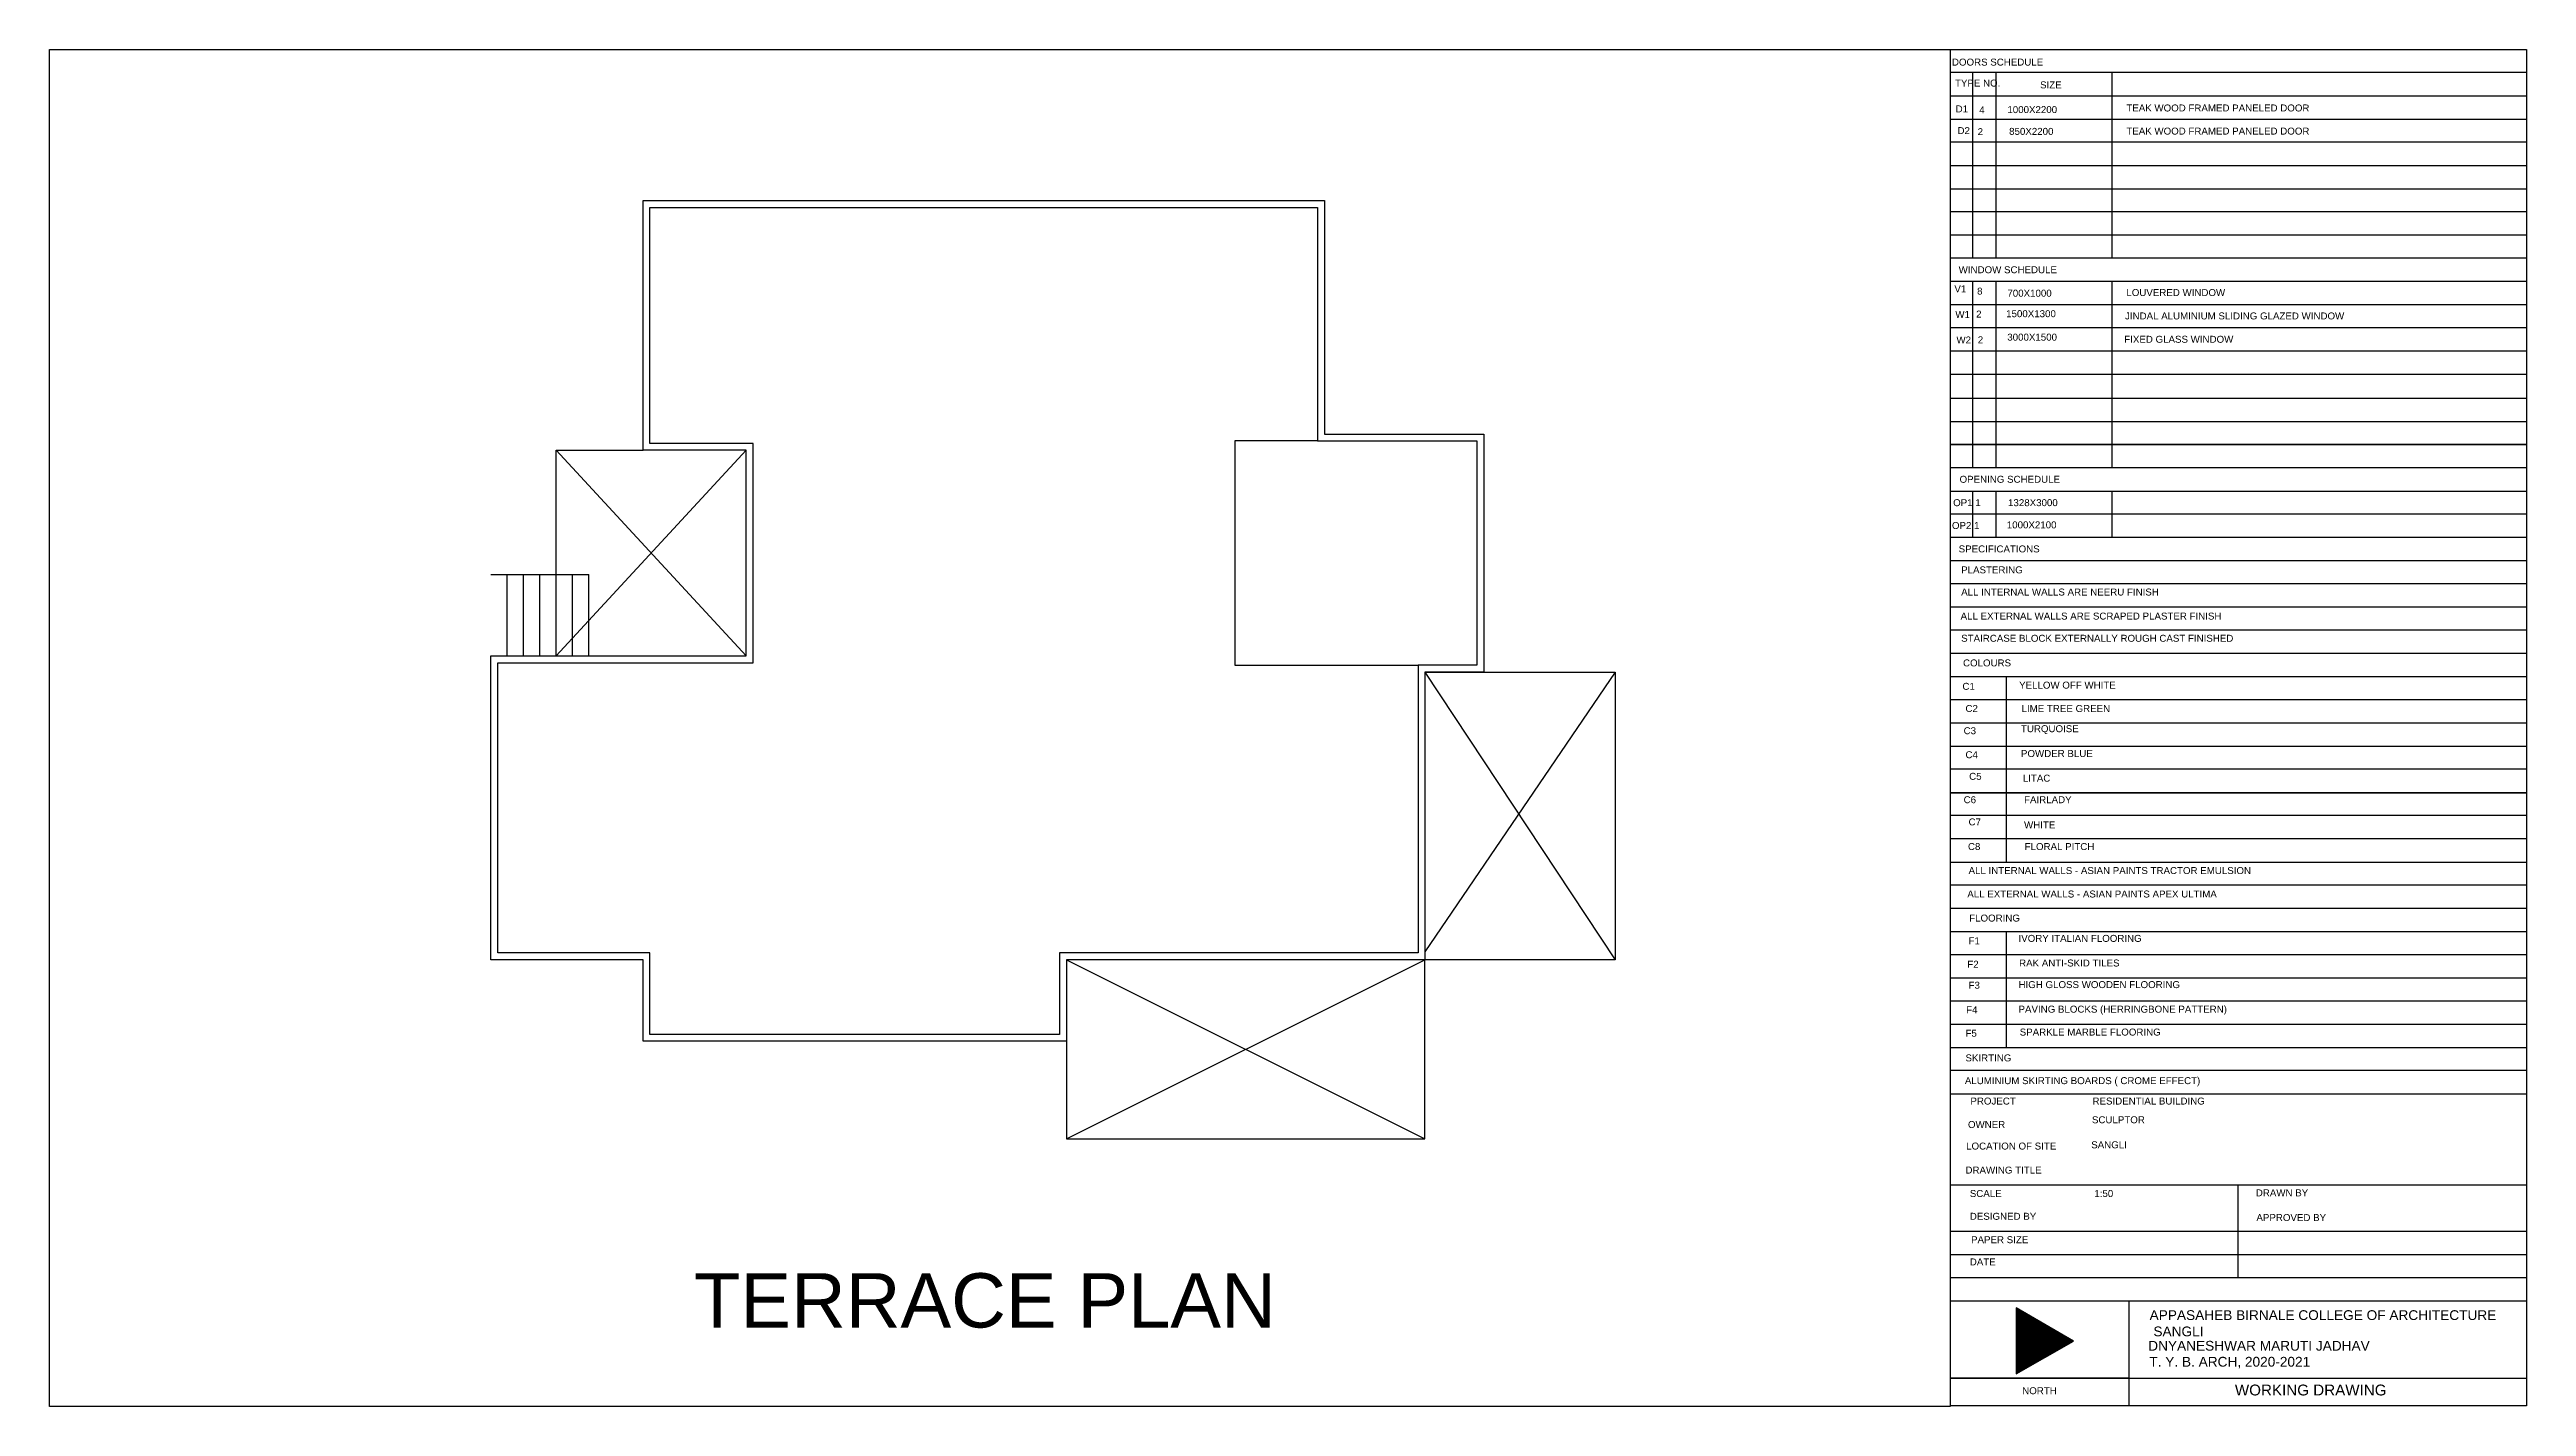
# Model space of a CAD drawing. Header units: metres. Extents: x 3586 to 7307, y 3108 to 6437.
# Drawn here: x 3828.21 to 3873.82, y 3160.07 to 3185.06 of the extents above; entities that cross this region are included whole.
import ezdxf

# ---------------------------------------------------------------- set-up
doc = ezdxf.new("R2010")
doc.units = ezdxf.units.M
doc.linetypes.add('DASHED', pattern=[0.75, 0.5, -0.25])
for name, color, linetype in [('DIMENSION', 255, 'DASHED'), ('PDF2_0', 7, 'Continuous'), ('PDF2_Text', 7, 'Continuous'), ('wall', 7, 'Continuous')]:
    doc.layers.add(name, color=color, linetype=linetype)
doc.styles.add('PDF Arial', font='arial.ttf')
doc.styles.get("Standard").update_dxf_attribs({"font": 'arial.ttf'})

msp = doc.modelspace()

# ---------------------------------------------------------------- linework, layer by layer
at = {"layer": 'PDF2_0', "lineweight": 30}
msp.add_lwpolyline([(3828.211, 3185.065), (3863.21, 3185.065), (3863.21, 3160.068), (3828.211, 3160.068)], close=True, dxfattribs=at)
msp.add_lwpolyline([(3863.21, 3185.065), (3873.824, 3185.065), (3873.824, 3171.374), (3873.824, 3160.079), (3863.21, 3160.079)], dxfattribs=at)
at = {"layer": 'PDF2_0', "lineweight": 25}
for points in [[(3863.21, 3184.645), (3873.824, 3184.645)], [(3863.21, 3184.213), (3873.824, 3184.213)], [(3863.63, 3181.228), (3863.63, 3184.645)], [(3864.061, 3181.228), (3864.061, 3184.645)], [(3866.195, 3181.228), (3866.195, 3184.645)], [(3863.21, 3183.782), (3873.824, 3183.782)], [(3863.21, 3183.362), (3873.824, 3183.362)], [(3863.21, 3182.93), (3873.824, 3182.93)], [(3863.21, 3182.499), (3873.824, 3182.499)], [(3863.21, 3182.079), (3873.824, 3182.079)], [(3863.21, 3181.648), (3873.824, 3181.648)], [(3863.21, 3181.228), (3873.824, 3181.228)], [(3863.21, 3180.796), (3873.824, 3180.796)], [(3863.63, 3177.357), (3863.63, 3180.796)], [(3864.061, 3177.357), (3864.061, 3180.796)], [(3866.195, 3177.357), (3866.195, 3180.796)], [(3863.21, 3180.365), (3873.824, 3180.365)], [(3863.21, 3179.945), (3873.824, 3179.945)], [(3863.21, 3179.514), (3873.824, 3179.514)], [(3863.21, 3179.082), (3873.824, 3179.082)], [(3873.824, 3178.639), (3863.21, 3178.639)], [(3873.824, 3178.208), (3863.21, 3178.208)], [(3873.824, 3177.357), (3863.21, 3177.357)], [(3873.824, 3176.925), (3863.21, 3176.925)], [(3863.63, 3176.074), (3863.63, 3176.925)], [(3864.061, 3176.074), (3864.061, 3176.925)], [(3866.195, 3176.074), (3866.195, 3176.925)], [(3873.824, 3176.505), (3863.21, 3176.505)], [(3873.824, 3176.074), (3863.21, 3176.074)], [(3873.824, 3175.643), (3863.21, 3175.643)], [(3873.824, 3175.222), (3863.21, 3175.222)], [(3873.824, 3174.791), (3863.21, 3174.791)], [(3873.824, 3174.371), (3863.21, 3174.371)], [(3873.824, 3173.94), (3863.21, 3173.94)], [(3873.824, 3173.508), (3863.21, 3173.508)], [(3864.243, 3173.508), (3864.243, 3171.374), (3864.243, 3170.091)], [(3873.824, 3173.088), (3863.21, 3173.088)], [(3873.824, 3172.657), (3863.21, 3172.657)], [(3873.824, 3172.226), (3863.21, 3172.226)], [(3873.824, 3171.806), (3863.21, 3171.806)], [(3873.824, 3170.954), (3863.21, 3170.954)], [(3873.824, 3170.523), (3863.21, 3170.523)], [(3873.824, 3170.091), (3863.21, 3170.091)], [(3873.824, 3169.671), (3863.21, 3169.671)], [(3873.824, 3169.24), (3863.21, 3169.24)], [(3873.824, 3168.809), (3863.21, 3168.809)], [(3864.243, 3168.809), (3864.243, 3166.674)], [(3873.824, 3168.389), (3863.21, 3168.389)], [(3873.824, 3167.957), (3863.21, 3167.957)], [(3873.824, 3167.537), (3863.21, 3167.537)], [(3873.824, 3167.106), (3863.21, 3167.106)], [(3873.824, 3166.674), (3863.21, 3166.674)], [(3873.824, 3166.254), (3863.21, 3166.254)], [(3873.824, 3165.823), (3863.21, 3165.823)], [(3873.824, 3164.143), (3863.21, 3164.143)], [(3868.511, 3164.143), (3868.511, 3162.44)], [(3873.824, 3163.292), (3863.21, 3163.292)], [(3873.824, 3162.86), (3863.21, 3162.86)], [(3873.824, 3162.44), (3863.21, 3162.44)], [(3873.824, 3162.009), (3863.21, 3162.009)], [(3866.502, 3162.009), (3866.502, 3160.079)], [(3866.502, 3160.59), (3863.21, 3160.59), (3873.824, 3160.59)], [(3873.824, 3160.079), (3863.21, 3160.079)]]:
    msp.add_lwpolyline(points, dxfattribs=at)
for points in [[(3863.21, 3177.788), (3873.824, 3177.788)], [(3863.21, 3171.374), (3873.824, 3171.374)], [(3865.48, 3161.271), (3864.424, 3161.884), (3864.424, 3160.669)], [(3864.958, 3161.577), (3864.424, 3161.271), (3864.958, 3160.976)]]:
    msp.add_lwpolyline(points, close=True, dxfattribs=at)
at = {"layer": 'PDF2_0', "color": 11, "true_color": 0xf27172, "transparency": 33554559}
for points in [[(3864.424, 3161.884), (3864.958, 3161.577), (3864.424, 3161.577)], [(3864.958, 3161.577), (3864.424, 3161.577), (3864.424, 3161.271)], [(3864.958, 3161.577), (3864.958, 3161.271), (3864.424, 3161.271)], [(3864.958, 3161.271), (3864.424, 3161.271), (3864.958, 3160.976)], [(3864.424, 3161.271), (3864.958, 3160.976), (3864.424, 3160.976)], [(3864.958, 3160.976), (3864.424, 3160.976), (3864.424, 3160.669)]]:
    msp.add_solid(points, dxfattribs=at)
at = {"layer": 'PDF2_0', "color": 241, "true_color": 0xf7abad, "transparency": 33554559}
for points in [[(3864.958, 3161.577), (3864.958, 3161.271), (3864.424, 3161.271)], [(3864.958, 3161.271), (3864.424, 3161.271), (3864.958, 3160.976)]]:
    msp.add_solid(points, dxfattribs=at)
at = {"layer": 'PDF2_0', "color": 1, "transparency": 33554559}
for points in [[(3864.958, 3161.577), (3865.48, 3161.271), (3864.958, 3161.271)], [(3865.48, 3161.271), (3864.958, 3161.271), (3864.958, 3160.976)]]:
    msp.add_solid(points, dxfattribs=at)
at = {"layer": 'wall'}
for p, q in [((3851.563, 3177.854), (3850.039, 3177.854)), ((3850.039, 3177.854), (3850.039, 3173.723)), ((3837.54, 3175.395), (3837.54, 3177.682)), ((3837.54, 3177.682), (3839.14, 3177.682)), ((3837.54, 3177.682), (3841.04, 3173.895)), ((3841.04, 3177.682), (3837.54, 3173.895)), ((3836.34, 3175.395), (3838.14, 3175.395)), ((3836.64, 3173.895), (3836.64, 3175.395)), ((3836.94, 3173.895), (3836.94, 3175.395)), ((3837.24, 3173.895), (3837.24, 3175.395)), ((3837.54, 3173.895), (3837.54, 3175.395)), ((3837.84, 3173.895), (3837.84, 3175.395)), ((3838.14, 3173.895), (3838.14, 3175.395)), ((3836.34, 3173.895), (3838.14, 3173.895)), ((3850.039, 3173.723), (3853.412, 3173.723)), ((3853.54, 3173.595), (3857.04, 3173.595)), ((3853.54, 3173.595), (3857.04, 3168.295)), ((3857.04, 3173.595), (3853.54, 3168.445)), ((3857.04, 3173.595), (3857.04, 3168.295)), ((3846.94, 3168.295), (3846.94, 3164.995)), ((3846.94, 3168.295), (3853.54, 3164.995)), ((3846.94, 3164.995), (3853.54, 3168.295)), ((3853.54, 3164.995), (3853.54, 3168.295)), ((3857.04, 3168.295), (3853.54, 3168.295)), ((3846.94, 3164.995), (3853.54, 3164.995))]:
    msp.add_line(p, q, dxfattribs=at)
msp.add_lwpolyline([(3839.14, 3182.282), (3851.692, 3182.282), (3851.692, 3177.982), (3854.625, 3177.982), (3854.625, 3173.595), (3853.54, 3173.595), (3853.54, 3168.595), (3853.54, 3168.295), (3846.94, 3168.295), (3846.94, 3166.795), (3839.14, 3166.795), (3839.14, 3168.295), (3836.34, 3168.295), (3836.34, 3173.895), (3841.04, 3173.895), (3841.04, 3177.682), (3839.14, 3177.682), (3839.14, 3182.282)], dxfattribs=at)
msp.add_lwpolyline([(3839.268, 3182.154), (3851.563, 3182.154), (3851.563, 3177.854), (3854.497, 3177.854), (3854.497, 3173.723), (3853.412, 3173.723), (3853.412, 3168.595), (3853.412, 3168.423), (3846.812, 3168.423), (3846.812, 3166.923), (3839.268, 3166.923), (3839.268, 3168.423), (3836.468, 3168.423), (3836.468, 3173.767), (3841.168, 3173.767), (3841.168, 3177.81), (3839.268, 3177.81)], close=True, dxfattribs=at)

# ---------------------------------------------------------------- texts
at = {"layer": 'DIMENSION', "attachment_point": 1}
for s, width, insert, char_height in [('4', 0.22412, (3863.747, 3184.017), 0.128), ('2', 0.22922, (3863.717, 3183.615), 0.128), ('850X2200', 1.00412, (3864.297, 3183.621), 0.1281), ('8', 0.25437, (3863.707, 3180.679), 0.128), ('W1', 0.23375, (3863.307, 3180.248), 0.1281), ('2', 0.37239, (3863.689, 3180.256), 0.128), ('1500X1300', 1.16578, (3864.242, 3180.262), 0.1281), ('W2', 0.18029, (3863.327, 3179.778), 0.1281), ('2', 0.2188, (3863.72, 3179.781), 0.128), ('3000X1500', 0.93012, (3864.263, 3179.83), 0.1281), ('SCULPTOR', 1.88441, (3865.822, 3165.413), 0.1281), ('TERRACE PLAN', 24.36989, (3840.08, 3162.522), 1)]:
    msp.add_mtext_dynamic_manual_height_columns(s, width=width, gutter_width=12.5, heights=[0], dxfattribs=dict(at, insert=insert, char_height=char_height))
at = {"layer": 'PDF2_Text', "attachment_point": 7, "style": 'PDF Arial'}
for s, insert, char_height in [('DOORS SCHEDULE', (3863.244, 3184.767), 0.12812), ('TYPE NO.', (3863.3, 3184.381), 0.1281), ('SIZE', (3864.867, 3184.347), 0.1281), ('D1 ', (3863.312, 3183.907), 0.1281), ('1000X2200', (3864.265, 3183.892), 0.1281), ('TEAK WOOD FRAMED PANELED DOOR', (3866.456, 3183.922), 0.12812), ('D2 ', (3863.346, 3183.507), 0.1281), ('TEAK WOOD FRAMED PANELED DOOR', (3866.456, 3183.496), 0.12812), ('WINDOW SCHEDULE', (3863.368, 3180.942), 0.12812), ('V1 ', (3863.289, 3180.592), 0.1281), ('700X1000', (3864.265, 3180.51), 0.1281), ('LOUVERED WINDOW', (3866.456, 3180.522), 0.12812), ('JINDAL ALUMINIUM SLIDING GLAZED WINDOW', (3866.431, 3180.091), 0.12812), ('FIXED GLASS WINDOW', (3866.417, 3179.661), 0.12812), ('OPENING SCHEDULE', (3863.384, 3177.082), 0.12812), ('OP1 1', (3863.266, 3176.651), 0.1281), ('1328X3000', (3864.277, 3176.651), 0.1281), ('OP2 1', (3863.244, 3176.231), 0.1281), ('1000X2100', (3864.254, 3176.242), 0.1281), ('SPECIFICATIONS', (3863.368, 3175.799), 0.12812), ('PLASTERING', (3863.414, 3175.413), 0.1281), ('ALL INTERNAL WALLS ARE NEERU FINISH', (3863.414, 3175.005), 0.12812), ('ALL EXTERNAL WALLS ARE SCRAPED PLASTER FINISH', (3863.403, 3174.562), 0.12812), ('STAIRCASE BLOCK EXTERNALLY ROUGH CAST FINISHED', (3863.414, 3174.153), 0.12812), ('COLOURS', (3863.448, 3173.699), 0.1281), ('C1', (3863.437, 3173.268), 0.1281), ('YELLOW OFF WHITE', (3864.481, 3173.29), 0.12812), ('C2', (3863.493, 3172.859), 0.1281), ('LIME TREE GREEN', (3864.526, 3172.859), 0.12812), ('C3', (3863.459, 3172.45), 0.1281), ('TURQUOISE', (3864.515, 3172.454), 0.1281), ('C4', (3863.493, 3172.008), 0.1281), ('POWDER BLUE', (3864.515, 3172.03), 0.12812), ('C5', (3863.561, 3171.61), 0.1281), ('LITAC', (3864.549, 3171.576), 0.1281), ('C6', (3863.459, 3171.179), 0.1281), ('FAIRLADY', (3864.572, 3171.181), 0.1281), ('C7', (3863.55, 3170.77), 0.1281), ('WHITE', (3864.572, 3170.716), 0.1281), ('C8', (3863.539, 3170.316), 0.1281), ('FLORAL PITCH', (3864.583, 3170.316), 0.12812), ('ALL INTERNAL WALLS - ASIAN PAINTS TRACTOR EMULSION', (3863.55, 3169.874), 0.12812), ('ALL EXTERNAL WALLS - ASIAN PAINTS APEX ULTIMA', (3863.527, 3169.442), 0.12812), ('F1', (3863.55, 3168.582), 0.1281), ('FLOORING', (3863.561, 3168.999), 0.1281), ('IVORY ITALIAN FLOORING', (3864.47, 3168.625), 0.12812), ('F2', (3863.527, 3168.15), 0.1281), ('RAK ANTI-SKID TILES', (3864.481, 3168.171), 0.12812), ('F3', (3863.55, 3167.762), 0.1281), ('HIGH GLOSS WOODEN FLOORING', (3864.47, 3167.773), 0.12812), ('F4', (3863.505, 3167.31), 0.1281), ('PAVING BLOCKS (HERRINGBONE PATTERN)', (3864.47, 3167.284), 0.12812), ('F5', (3863.493, 3166.877), 0.1281), ('SPARKLE MARBLE FLOORING', (3864.492, 3166.899), 0.12812), ('SKIRTING', (3863.493, 3166.423), 0.1281), ('ALUMINIUM SKIRTING BOARDS ( CROME EFFECT)', (3863.482, 3165.967), 0.12812), ('PROJECT', (3863.584, 3165.628), 0.1281), ('RESIDENTIAL BUILDING', (3865.832, 3165.628), 0.12812), ('OWNER', (3863.539, 3165.196), 0.1281), ('LOCATION OF SITE', (3863.505, 3164.799), 0.12812), ('SANGLI', (3865.809, 3164.822), 0.1281), ('DRAWING TITLE', (3863.493, 3164.356), 0.12812), ('SCALE', (3863.573, 3163.925), 0.1281), ('1:50', (3865.866, 3163.925), 0.1281), ('DRAWN BY', (3868.84, 3163.939), 0.1281), ('DESIGNED BY', (3863.573, 3163.505), 0.12812), ('APPROVED BY', (3868.851, 3163.482), 0.12812), ('DATE', (3863.573, 3162.667), 0.1281), ('PAPER SIZE', (3863.596, 3163.074), 0.1281), ('APPASAHEB BIRNALE COLLEGE OF ARCHITECTURE\\P SANGLI', (3866.884, 3161.358), 0.17999), ('T. Y. B. ARCH, 2020-2021', (3866.879, 3160.768), 0.17999), ('NORTH', (3864.538, 3160.292), 0.1281), ('WORKING DRAWING', (3868.454, 3160.268), 0.19999)]:
    msp.add_mtext(s, dxfattribs=dict(at, insert=insert, char_height=char_height))
at = {"layer": 'wall', "insert": (3866.649, 3161.276), "char_height": 0.18, "attachment_point": 1}
msp.add_mtext_dynamic_manual_height_columns('   DNYANESHWAR MARUTI JADHAV ', width=4.30952, gutter_width=12.5, heights=[0], dxfattribs=at)

doc.saveas('drawing.dxf')
